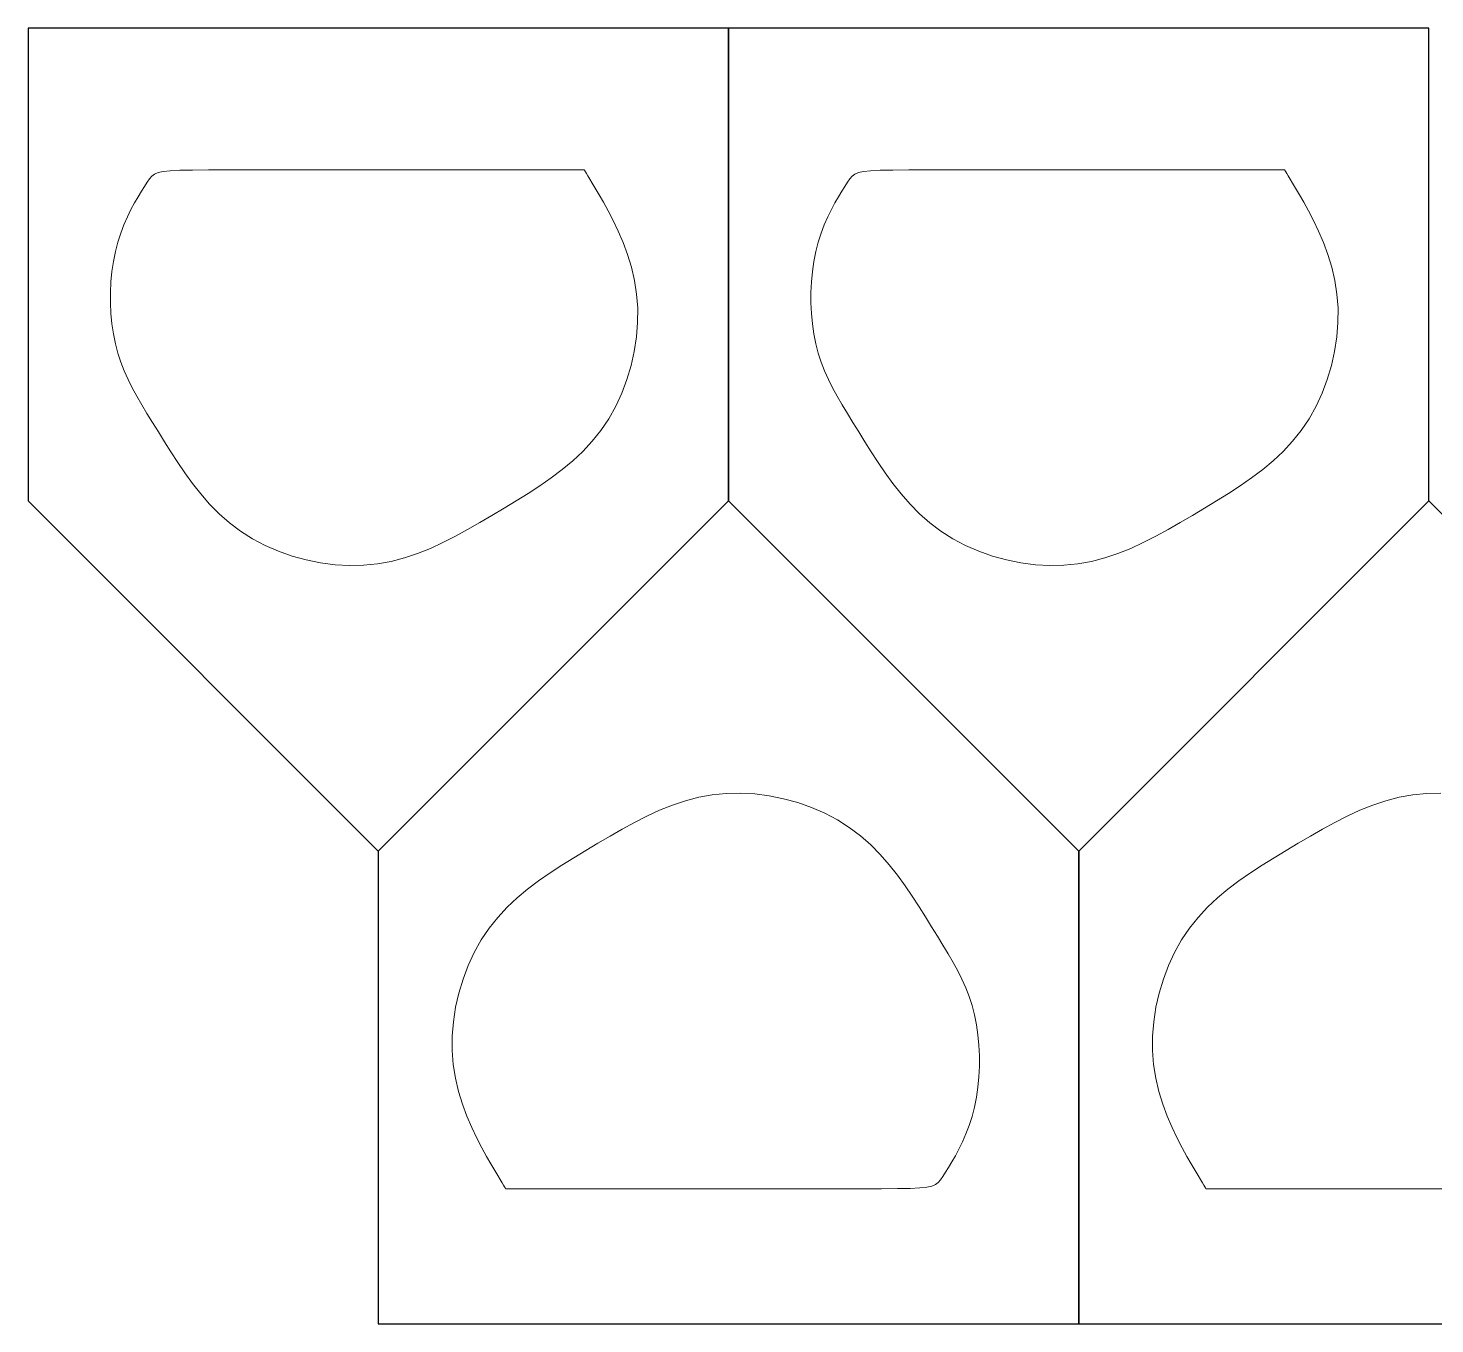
# Model space of a CAD drawing. Header units: millimetres. Extents: x -413 to -167, y -330 to -180.
# Drawn here: x -412.6 to -355.3, y -236.9 to -184.2 of the extents above; entities that cross this region are included whole.
import ezdxf

# ---------------------------------------------------------------- set-up
doc = ezdxf.new("R2010")
doc.units = ezdxf.units.MM
doc.layers.add('CUT', color=7, linetype='CONTINUOUS')
doc.layers.add('ENGRAVE', color=7, linetype='CONTINUOUS')

msp = doc.modelspace()

# ---------------------------------------------------------------- linework, layer by layer
at = {"layer": 'CUT', "color": 5}
for p, q in [((-384.056, -184.198), (-412.561, -184.198)), ((-412.561, -184.198), (-412.561, -203.442)), ((-384.056, -203.442), (-384.056, -184.198)), ((-355.552, -184.198), (-384.056, -184.198)), ((-384.056, -184.198), (-384.056, -203.442)), ((-355.552, -203.442), (-355.552, -184.198)), ((-412.561, -203.442), (-398.309, -217.695)), ((-384.057, -203.442), (-398.309, -217.695)), ((-369.804, -217.695), (-384.057, -203.442)), ((-355.553, -203.442), (-369.804, -217.695)), ((-341.3, -217.695), (-355.553, -203.442)), ((-398.309, -217.695), (-398.309, -236.939)), ((-369.804, -217.695), (-369.804, -236.939)), ((-369.804, -236.939), (-369.804, -217.695)), ((-398.309, -236.939), (-369.804, -236.939)), ((-369.804, -236.939), (-341.3, -236.939))]:
    msp.add_line(p, q, dxfattribs=at)
at = {"layer": 'ENGRAVE', "color": 7, "linetype": 'CONTINUOUS', "lineweight": 0}
for p, q in [((-407.423, -190.141), (-407.275, -190.077)), ((-407.275, -190.077), (-407.067, -190.032)), ((-407.067, -190.032), (-406.779, -190.002)), ((-406.779, -190.002), (-406.389, -189.983)), ((-406.389, -189.983), (-405.877, -189.974)), ((-405.877, -189.974), (-405.222, -189.971)), ((-405.222, -189.971), (-404.403, -189.97)), ((-404.403, -189.97), (-403.412, -189.97)), ((-403.412, -189.97), (-402.278, -189.97)), ((-402.278, -189.97), (-401.039, -189.97)), ((-401.039, -189.97), (-399.733, -189.97)), ((-399.733, -189.97), (-398.396, -189.97)), ((-398.396, -189.97), (-397.066, -189.97)), ((-397.066, -189.97), (-395.781, -189.97)), ((-395.781, -189.97), (-394.578, -189.97)), ((-394.578, -189.97), (-393.495, -189.97)), ((-393.495, -189.97), (-392.568, -189.97)), ((-392.568, -189.97), (-391.816, -189.97)), ((-391.816, -189.97), (-391.222, -189.97)), ((-391.222, -189.97), (-390.767, -189.97)), ((-390.767, -189.97), (-390.434, -189.97)), ((-390.434, -189.97), (-390.202, -189.97)), ((-390.202, -189.97), (-390.055, -189.97)), ((-390.055, -189.97), (-389.972, -189.97)), ((-389.972, -189.97), (-389.935, -189.97)), ((-389.935, -189.97), (-389.926, -189.97)), ((-389.926, -189.97), (-389.925, -189.971)), ((-389.925, -189.971), (-389.923, -189.974)), ((-389.923, -189.974), (-389.917, -189.985)), ((-389.917, -189.985), (-389.902, -190.009)), ((-389.902, -190.009), (-389.877, -190.051)), ((-389.877, -190.051), (-389.838, -190.117)), ((-378.919, -190.141), (-378.771, -190.077)), ((-378.771, -190.077), (-378.563, -190.032)), ((-378.563, -190.032), (-378.275, -190.002)), ((-378.275, -190.002), (-377.885, -189.983)), ((-377.885, -189.983), (-377.373, -189.974)), ((-377.373, -189.974), (-376.718, -189.971)), ((-376.718, -189.971), (-375.899, -189.97)), ((-375.899, -189.97), (-374.908, -189.97)), ((-374.908, -189.97), (-373.774, -189.97)), ((-373.774, -189.97), (-372.535, -189.97)), ((-372.535, -189.97), (-371.229, -189.97)), ((-371.229, -189.97), (-369.892, -189.97)), ((-369.892, -189.97), (-368.562, -189.97)), ((-368.562, -189.97), (-367.277, -189.97)), ((-367.277, -189.97), (-366.074, -189.97)), ((-366.074, -189.97), (-364.991, -189.97)), ((-364.991, -189.97), (-364.064, -189.97)), ((-364.064, -189.97), (-363.312, -189.97)), ((-363.312, -189.97), (-362.718, -189.97)), ((-362.718, -189.97), (-362.263, -189.97)), ((-362.263, -189.97), (-361.93, -189.97)), ((-361.93, -189.97), (-361.698, -189.97)), ((-361.698, -189.97), (-361.551, -189.97)), ((-361.551, -189.97), (-361.468, -189.97)), ((-361.468, -189.97), (-361.431, -189.97)), ((-361.431, -189.97), (-361.421, -189.97)), ((-361.421, -189.97), (-361.421, -189.971)), ((-361.421, -189.971), (-361.419, -189.974)), ((-361.419, -189.974), (-361.413, -189.985)), ((-361.413, -189.985), (-361.398, -190.009)), ((-361.398, -190.009), (-361.373, -190.051)), ((-361.373, -190.051), (-361.334, -190.117)), ((-407.95, -190.836), (-407.825, -190.64)), ((-407.825, -190.64), (-407.715, -190.473)), ((-407.715, -190.473), (-407.622, -190.336)), ((-407.622, -190.336), (-407.532, -190.226)), ((-407.532, -190.226), (-407.423, -190.141)), ((-389.838, -190.117), (-389.782, -190.211)), ((-389.782, -190.211), (-389.705, -190.34)), ((-389.705, -190.34), (-389.606, -190.507)), ((-389.606, -190.507), (-389.48, -190.718)), ((-379.446, -190.836), (-379.321, -190.64)), ((-379.321, -190.64), (-379.211, -190.473)), ((-379.211, -190.473), (-379.118, -190.336)), ((-379.118, -190.336), (-379.028, -190.226)), ((-379.028, -190.226), (-378.919, -190.141)), ((-361.334, -190.117), (-361.278, -190.211)), ((-361.278, -190.211), (-361.201, -190.34)), ((-361.201, -190.34), (-361.102, -190.507)), ((-361.102, -190.507), (-360.976, -190.718)), ((-408.229, -191.308), (-408.086, -191.059)), ((-408.086, -191.059), (-407.95, -190.836)), ((-389.48, -190.718), (-389.325, -190.978)), ((-389.325, -190.978), (-389.147, -191.286)), ((-379.725, -191.308), (-379.582, -191.059)), ((-379.582, -191.059), (-379.446, -190.836)), ((-360.976, -190.718), (-360.821, -190.978)), ((-360.821, -190.978), (-360.643, -191.286)), ((-408.52, -191.882), (-408.375, -191.583)), ((-408.375, -191.583), (-408.229, -191.308)), ((-389.147, -191.286), (-388.952, -191.638)), ((-388.952, -191.638), (-388.749, -192.03)), ((-380.016, -191.882), (-379.871, -191.583)), ((-379.871, -191.583), (-379.725, -191.308)), ((-360.643, -191.286), (-360.448, -191.638)), ((-360.448, -191.638), (-360.245, -192.03)), ((-408.791, -192.546), (-408.66, -192.203)), ((-408.66, -192.203), (-408.52, -191.882)), ((-388.749, -192.03), (-388.545, -192.459)), ((-380.287, -192.546), (-380.156, -192.203)), ((-380.156, -192.203), (-380.016, -191.882)), ((-360.245, -192.03), (-360.041, -192.459)), ((-409.008, -193.293), (-408.908, -192.91)), ((-408.908, -192.91), (-408.791, -192.546)), ((-388.545, -192.459), (-388.349, -192.921)), ((-388.349, -192.921), (-388.168, -193.412)), ((-380.504, -193.293), (-380.404, -192.91)), ((-380.404, -192.91), (-380.287, -192.546)), ((-360.041, -192.459), (-359.845, -192.921)), ((-359.845, -192.921), (-359.664, -193.412)), ((-409.088, -193.692), (-409.008, -193.293)), ((-388.168, -193.412), (-388.01, -193.93)), ((-380.584, -193.692), (-380.504, -193.293)), ((-359.664, -193.412), (-359.506, -193.93)), ((-409.148, -194.105), (-409.088, -193.692)), ((-388.01, -193.93), (-387.884, -194.469)), ((-380.644, -194.105), (-380.584, -193.692)), ((-359.506, -193.93), (-359.379, -194.469)), ((-409.208, -194.955), (-409.188, -194.527)), ((-409.188, -194.527), (-409.148, -194.105)), ((-387.884, -194.469), (-387.795, -195.027)), ((-380.704, -194.955), (-380.684, -194.527)), ((-380.684, -194.527), (-380.644, -194.105)), ((-359.379, -194.469), (-359.291, -195.027)), ((-409.208, -195.384), (-409.208, -194.955)), ((-387.795, -195.027), (-387.752, -195.599)), ((-380.704, -195.384), (-380.704, -194.955)), ((-359.291, -195.027), (-359.248, -195.599)), ((-409.188, -195.812), (-409.208, -195.384)), ((-387.752, -195.599), (-387.755, -196.181)), ((-380.684, -195.812), (-380.704, -195.384)), ((-359.248, -195.599), (-359.251, -196.181)), ((-409.148, -196.234), (-409.188, -195.812)), ((-409.088, -196.647), (-409.148, -196.234)), ((-387.755, -196.181), (-387.801, -196.768)), ((-380.644, -196.234), (-380.684, -195.812)), ((-380.584, -196.647), (-380.644, -196.234)), ((-359.251, -196.181), (-359.297, -196.768)), ((-409.008, -197.046), (-409.088, -196.647)), ((-387.801, -196.768), (-387.89, -197.354)), ((-380.504, -197.046), (-380.584, -196.647)), ((-359.297, -196.768), (-359.386, -197.354)), ((-408.908, -197.429), (-409.008, -197.046)), ((-408.789, -197.796), (-408.908, -197.429)), ((-387.89, -197.354), (-388.021, -197.935)), ((-380.404, -197.429), (-380.504, -197.046)), ((-380.285, -197.796), (-380.404, -197.429)), ((-359.386, -197.354), (-359.517, -197.935)), ((-408.651, -198.151), (-408.789, -197.796)), ((-388.021, -197.935), (-388.192, -198.504)), ((-380.147, -198.151), (-380.285, -197.796)), ((-359.517, -197.935), (-359.688, -198.504)), ((-408.496, -198.498), (-408.651, -198.151)), ((-408.325, -198.84), (-408.496, -198.498)), ((-388.192, -198.504), (-388.401, -199.058)), ((-379.992, -198.498), (-380.147, -198.151)), ((-379.821, -198.84), (-379.992, -198.498)), ((-359.688, -198.504), (-359.897, -199.058)), ((-408.138, -199.183), (-408.325, -198.84)), ((-407.937, -199.529), (-408.138, -199.183)), ((-388.401, -199.058), (-388.648, -199.591)), ((-379.634, -199.183), (-379.821, -198.84)), ((-379.433, -199.529), (-379.634, -199.183)), ((-359.897, -199.058), (-360.144, -199.591)), ((-407.723, -199.884), (-407.937, -199.529)), ((-388.648, -199.591), (-388.932, -200.097)), ((-379.219, -199.884), (-379.433, -199.529)), ((-360.144, -199.591), (-360.428, -200.097)), ((-407.497, -200.25), (-407.723, -199.884)), ((-407.259, -200.632), (-407.497, -200.25)), ((-388.932, -200.097), (-389.25, -200.572)), ((-378.993, -200.25), (-379.219, -199.884)), ((-378.755, -200.632), (-378.993, -200.25)), ((-360.428, -200.097), (-360.746, -200.572)), ((-407.01, -201.032), (-407.259, -200.632)), ((-389.25, -200.572), (-389.602, -201.014)), ((-378.506, -201.032), (-378.755, -200.632)), ((-360.746, -200.572), (-361.098, -201.014)), ((-406.75, -201.448), (-407.01, -201.032)), ((-406.474, -201.875), (-406.75, -201.448)), ((-389.983, -201.425), (-390.39, -201.808)), ((-389.602, -201.014), (-389.983, -201.425)), ((-378.246, -201.448), (-378.506, -201.032)), ((-377.97, -201.875), (-378.246, -201.448)), ((-361.479, -201.425), (-361.886, -201.808)), ((-361.098, -201.014), (-361.479, -201.425)), ((-406.181, -202.305), (-406.474, -201.875)), ((-390.39, -201.808), (-390.82, -202.168)), ((-377.678, -202.305), (-377.97, -201.875)), ((-361.886, -201.808), (-362.316, -202.168)), ((-405.869, -202.735), (-406.181, -202.305)), ((-391.269, -202.508), (-391.734, -202.831)), ((-390.82, -202.168), (-391.269, -202.508)), ((-377.365, -202.735), (-377.678, -202.305)), ((-362.765, -202.508), (-363.23, -202.831)), ((-362.316, -202.168), (-362.765, -202.508)), ((-405.533, -203.158), (-405.869, -202.735)), ((-405.173, -203.569), (-405.533, -203.158)), ((-392.211, -203.142), (-392.697, -203.444)), ((-391.734, -202.831), (-392.211, -203.142)), ((-377.029, -203.158), (-377.365, -202.735)), ((-376.669, -203.569), (-377.029, -203.158)), ((-363.707, -203.142), (-364.193, -203.444)), ((-363.23, -202.831), (-363.707, -203.142)), ((-404.784, -203.963), (-405.173, -203.569)), ((-393.189, -203.74), (-393.682, -204.034)), ((-392.697, -203.444), (-393.189, -203.74)), ((-376.28, -203.963), (-376.669, -203.569)), ((-364.685, -203.74), (-365.178, -204.034)), ((-364.193, -203.444), (-364.685, -203.74)), ((-404.366, -204.333), (-404.784, -203.963)), ((-403.914, -204.674), (-404.366, -204.333)), ((-394.176, -204.325), (-394.673, -204.61)), ((-393.682, -204.034), (-394.176, -204.325)), ((-375.862, -204.333), (-376.28, -203.963)), ((-375.41, -204.674), (-375.862, -204.333)), ((-365.672, -204.325), (-366.169, -204.61)), ((-365.178, -204.034), (-365.672, -204.325)), ((-403.429, -204.982), (-403.914, -204.674)), ((-395.173, -204.883), (-395.679, -205.139)), ((-394.673, -204.61), (-395.173, -204.883)), ((-374.925, -204.982), (-375.41, -204.674)), ((-366.669, -204.883), (-367.174, -205.139)), ((-366.169, -204.61), (-366.669, -204.883)), ((-402.914, -205.254), (-403.429, -204.982)), ((-402.374, -205.49), (-402.914, -205.254)), ((-401.815, -205.688), (-402.374, -205.49)), ((-396.191, -205.374), (-396.711, -205.583)), ((-395.679, -205.139), (-396.191, -205.374)), ((-374.41, -205.254), (-374.925, -204.982)), ((-373.87, -205.49), (-374.41, -205.254)), ((-373.311, -205.688), (-373.87, -205.49)), ((-367.687, -205.374), (-368.207, -205.583)), ((-367.174, -205.139), (-367.687, -205.374)), ((-401.241, -205.846), (-401.815, -205.688)), ((-400.658, -205.964), (-401.241, -205.846)), ((-400.071, -206.041), (-400.658, -205.964)), ((-399.486, -206.074), (-400.071, -206.041)), ((-398.906, -206.062), (-399.486, -206.074)), ((-398.338, -206.005), (-398.906, -206.062)), ((-397.783, -205.903), (-398.338, -206.005)), ((-397.241, -205.761), (-397.783, -205.903)), ((-396.711, -205.583), (-397.241, -205.761)), ((-372.737, -205.846), (-373.311, -205.688)), ((-372.154, -205.964), (-372.737, -205.846)), ((-371.567, -206.041), (-372.154, -205.964)), ((-370.982, -206.074), (-371.567, -206.041)), ((-370.402, -206.062), (-370.982, -206.074)), ((-369.833, -206.005), (-370.402, -206.062)), ((-369.279, -205.903), (-369.833, -206.005)), ((-368.737, -205.761), (-369.279, -205.903)), ((-368.207, -205.583), (-368.737, -205.761)), ((-386.862, -216.034), (-386.342, -215.826)), ((-386.342, -215.826), (-385.812, -215.648)), ((-385.812, -215.648), (-385.27, -215.505)), ((-385.27, -215.505), (-384.715, -215.403)), ((-384.715, -215.403), (-384.147, -215.346)), ((-384.147, -215.346), (-383.567, -215.335)), ((-383.567, -215.335), (-382.982, -215.368)), ((-382.982, -215.368), (-382.395, -215.444)), ((-382.395, -215.444), (-381.812, -215.562)), ((-381.812, -215.562), (-381.238, -215.72)), ((-381.238, -215.72), (-380.679, -215.918)), ((-358.358, -216.034), (-357.838, -215.826)), ((-357.838, -215.826), (-357.308, -215.648)), ((-357.308, -215.648), (-356.766, -215.505)), ((-356.766, -215.505), (-356.211, -215.403)), ((-356.211, -215.403), (-355.643, -215.346)), ((-355.643, -215.346), (-355.063, -215.335)), ((-387.88, -216.526), (-387.375, -216.269)), ((-387.375, -216.269), (-386.862, -216.034)), ((-380.679, -215.918), (-380.139, -216.154)), ((-380.139, -216.154), (-379.624, -216.426)), ((-359.376, -216.526), (-358.871, -216.269)), ((-358.871, -216.269), (-358.358, -216.034)), ((-388.877, -217.083), (-388.38, -216.798)), ((-388.38, -216.798), (-387.88, -216.526)), ((-379.624, -216.426), (-379.139, -216.734)), ((-379.139, -216.734), (-378.687, -217.075)), ((-360.373, -217.083), (-359.876, -216.798)), ((-359.876, -216.798), (-359.376, -216.526)), ((-389.864, -217.668), (-389.371, -217.374)), ((-389.371, -217.374), (-388.877, -217.083)), ((-378.687, -217.075), (-378.269, -217.446)), ((-378.269, -217.446), (-377.88, -217.839)), ((-361.36, -217.668), (-360.867, -217.374)), ((-360.867, -217.374), (-360.373, -217.083)), ((-390.842, -218.266), (-390.356, -217.964)), ((-390.356, -217.964), (-389.864, -217.668)), ((-377.88, -217.839), (-377.52, -218.25)), ((-362.338, -218.266), (-361.852, -217.964)), ((-361.852, -217.964), (-361.36, -217.668)), ((-391.784, -218.9), (-391.319, -218.577)), ((-391.319, -218.577), (-390.842, -218.266)), ((-377.52, -218.25), (-377.184, -218.673)), ((-377.184, -218.673), (-376.871, -219.103)), ((-363.28, -218.9), (-362.815, -218.577)), ((-362.815, -218.577), (-362.338, -218.266)), ((-392.663, -219.6), (-392.233, -219.24)), ((-392.233, -219.24), (-391.784, -218.9)), ((-376.871, -219.103), (-376.579, -219.534)), ((-364.159, -219.6), (-363.729, -219.24)), ((-363.729, -219.24), (-363.28, -218.9)), ((-393.07, -219.984), (-392.663, -219.6)), ((-376.579, -219.534), (-376.303, -219.96)), ((-364.566, -219.984), (-364.159, -219.6)), ((-393.803, -220.836), (-393.451, -220.394)), ((-393.451, -220.394), (-393.07, -219.984)), ((-376.303, -219.96), (-376.043, -220.376)), ((-376.043, -220.376), (-375.794, -220.777)), ((-365.299, -220.836), (-364.947, -220.394)), ((-364.947, -220.394), (-364.566, -219.984)), ((-394.121, -221.311), (-393.803, -220.836)), ((-375.794, -220.777), (-375.556, -221.158)), ((-365.617, -221.311), (-365.299, -220.836)), ((-394.405, -221.817), (-394.121, -221.311)), ((-375.556, -221.158), (-375.33, -221.524)), ((-375.33, -221.524), (-375.116, -221.879)), ((-365.901, -221.817), (-365.617, -221.311)), ((-394.652, -222.35), (-394.405, -221.817)), ((-375.116, -221.879), (-374.915, -222.225)), ((-366.148, -222.35), (-365.901, -221.817)), ((-394.861, -222.904), (-394.652, -222.35)), ((-374.915, -222.225), (-374.728, -222.568)), ((-374.728, -222.568), (-374.557, -222.91)), ((-366.357, -222.904), (-366.148, -222.35)), ((-395.032, -223.474), (-394.861, -222.904)), ((-374.557, -222.91), (-374.402, -223.257)), ((-374.402, -223.257), (-374.264, -223.612)), ((-366.528, -223.474), (-366.357, -222.904)), ((-395.163, -224.054), (-395.032, -223.474)), ((-374.264, -223.612), (-374.145, -223.979)), ((-366.659, -224.054), (-366.528, -223.474)), ((-395.252, -224.64), (-395.163, -224.054)), ((-374.145, -223.979), (-374.045, -224.362)), ((-374.045, -224.362), (-373.965, -224.761)), ((-366.748, -224.64), (-366.659, -224.054)), ((-395.298, -225.227), (-395.252, -224.64)), ((-373.965, -224.761), (-373.905, -225.174)), ((-366.794, -225.227), (-366.748, -224.64)), ((-395.301, -225.809), (-395.298, -225.227)), ((-373.905, -225.174), (-373.865, -225.596)), ((-366.797, -225.809), (-366.794, -225.227)), ((-395.258, -226.381), (-395.301, -225.809)), ((-373.865, -225.596), (-373.845, -226.024)), ((-373.845, -226.024), (-373.845, -226.454)), ((-366.754, -226.381), (-366.797, -225.809)), ((-395.169, -226.939), (-395.258, -226.381)), ((-373.845, -226.454), (-373.865, -226.881)), ((-366.665, -226.939), (-366.754, -226.381)), ((-395.043, -227.479), (-395.169, -226.939)), ((-373.865, -226.881), (-373.905, -227.304)), ((-366.539, -227.479), (-366.665, -226.939)), ((-394.885, -227.996), (-395.043, -227.479)), ((-373.965, -227.716), (-374.045, -228.116)), ((-373.905, -227.304), (-373.965, -227.716)), ((-366.381, -227.996), (-366.539, -227.479)), ((-394.704, -228.487), (-394.885, -227.996)), ((-374.045, -228.116), (-374.145, -228.498)), ((-366.2, -228.487), (-366.381, -227.996)), ((-394.508, -228.949), (-394.704, -228.487)), ((-394.304, -229.378), (-394.508, -228.949)), ((-374.262, -228.862), (-374.393, -229.205)), ((-374.145, -228.498), (-374.262, -228.862)), ((-366.004, -228.949), (-366.2, -228.487)), ((-365.8, -229.378), (-366.004, -228.949)), ((-394.101, -229.77), (-394.304, -229.378)), ((-374.533, -229.526), (-374.678, -229.825)), ((-374.393, -229.205), (-374.533, -229.526)), ((-365.597, -229.77), (-365.8, -229.378)), ((-393.906, -230.122), (-394.101, -229.77)), ((-393.728, -230.43), (-393.906, -230.122)), ((-374.824, -230.1), (-374.967, -230.349)), ((-374.678, -229.825), (-374.824, -230.1)), ((-365.402, -230.122), (-365.597, -229.77)), ((-365.224, -230.43), (-365.402, -230.122)), ((-393.573, -230.69), (-393.728, -230.43)), ((-393.447, -230.901), (-393.573, -230.69)), ((-375.103, -230.572), (-375.228, -230.768)), ((-374.967, -230.349), (-375.103, -230.572)), ((-365.069, -230.69), (-365.224, -230.43)), ((-364.943, -230.901), (-365.069, -230.69)), ((-393.348, -231.069), (-393.447, -230.901)), ((-393.271, -231.197), (-393.348, -231.069)), ((-393.215, -231.291), (-393.271, -231.197)), ((-393.176, -231.357), (-393.215, -231.291)), ((-375.63, -231.267), (-375.778, -231.331)), ((-375.521, -231.182), (-375.63, -231.267)), ((-375.431, -231.072), (-375.521, -231.182)), ((-375.338, -230.935), (-375.431, -231.072)), ((-375.228, -230.768), (-375.338, -230.935)), ((-364.844, -231.069), (-364.943, -230.901)), ((-364.767, -231.197), (-364.844, -231.069)), ((-364.711, -231.291), (-364.767, -231.197)), ((-364.672, -231.357), (-364.711, -231.291)), ((-393.151, -231.4), (-393.176, -231.357)), ((-393.136, -231.424), (-393.151, -231.4)), ((-393.13, -231.435), (-393.136, -231.424)), ((-393.128, -231.438), (-393.13, -231.435)), ((-393.127, -231.438), (-393.128, -231.438)), ((-393.118, -231.438), (-393.127, -231.438)), ((-393.081, -231.438), (-393.118, -231.438)), ((-392.998, -231.438), (-393.081, -231.438)), ((-392.851, -231.438), (-392.998, -231.438)), ((-392.619, -231.438), (-392.851, -231.438)), ((-392.286, -231.438), (-392.619, -231.438)), ((-391.831, -231.438), (-392.286, -231.438)), ((-391.237, -231.438), (-391.831, -231.438)), ((-390.485, -231.438), (-391.237, -231.438)), ((-389.558, -231.438), (-390.485, -231.438)), ((-388.475, -231.438), (-389.558, -231.438)), ((-387.272, -231.438), (-388.475, -231.438)), ((-385.987, -231.438), (-387.272, -231.438)), ((-384.657, -231.438), (-385.987, -231.438)), ((-383.32, -231.438), (-384.657, -231.438)), ((-382.014, -231.438), (-383.32, -231.438)), ((-380.775, -231.438), (-382.014, -231.438)), ((-379.641, -231.438), (-380.775, -231.438)), ((-378.65, -231.438), (-379.641, -231.438)), ((-377.831, -231.437), (-378.65, -231.438)), ((-377.176, -231.434), (-377.831, -231.437)), ((-376.664, -231.425), (-377.176, -231.434)), ((-376.274, -231.407), (-376.664, -231.425)), ((-375.986, -231.376), (-376.274, -231.407)), ((-375.778, -231.331), (-375.986, -231.376)), ((-364.646, -231.4), (-364.672, -231.357)), ((-364.632, -231.424), (-364.646, -231.4)), ((-364.626, -231.435), (-364.632, -231.424)), ((-364.624, -231.438), (-364.626, -231.435)), ((-364.623, -231.438), (-364.624, -231.438)), ((-364.614, -231.438), (-364.623, -231.438)), ((-364.577, -231.438), (-364.614, -231.438)), ((-364.494, -231.438), (-364.577, -231.438)), ((-364.347, -231.438), (-364.494, -231.438)), ((-364.115, -231.438), (-364.347, -231.438)), ((-363.782, -231.438), (-364.115, -231.438)), ((-363.327, -231.438), (-363.782, -231.438)), ((-362.733, -231.438), (-363.327, -231.438)), ((-361.981, -231.438), (-362.733, -231.438)), ((-361.054, -231.438), (-361.981, -231.438)), ((-359.971, -231.438), (-361.054, -231.438)), ((-358.768, -231.438), (-359.971, -231.438)), ((-357.483, -231.438), (-358.768, -231.438)), ((-356.153, -231.438), (-357.483, -231.438)), ((-354.816, -231.438), (-356.153, -231.438))]:
    msp.add_line(p, q, dxfattribs=at)

doc.saveas('drawing.dxf')
